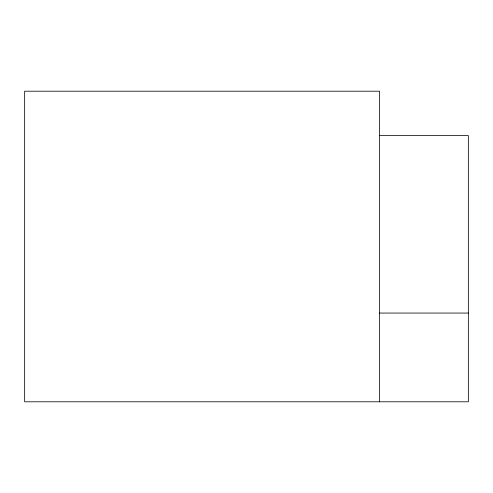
<?xml version="1.0" encoding="UTF-8"?>
<svg xmlns="http://www.w3.org/2000/svg" width="493" height="493" viewBox="0 0 493 493"><rect width="100%" height="100%" fill="white"/><g stroke="black" fill="none" stroke-linecap="round" stroke-linejoin="round"><path stroke-width="0.74" d="M379.61 135.575L468.35 135.575L468.35 401.795L24.65 401.795L24.65 91.205L379.61 91.205L379.61 401.795M379.61 313.055L468.35 313.055"/></g></svg>
